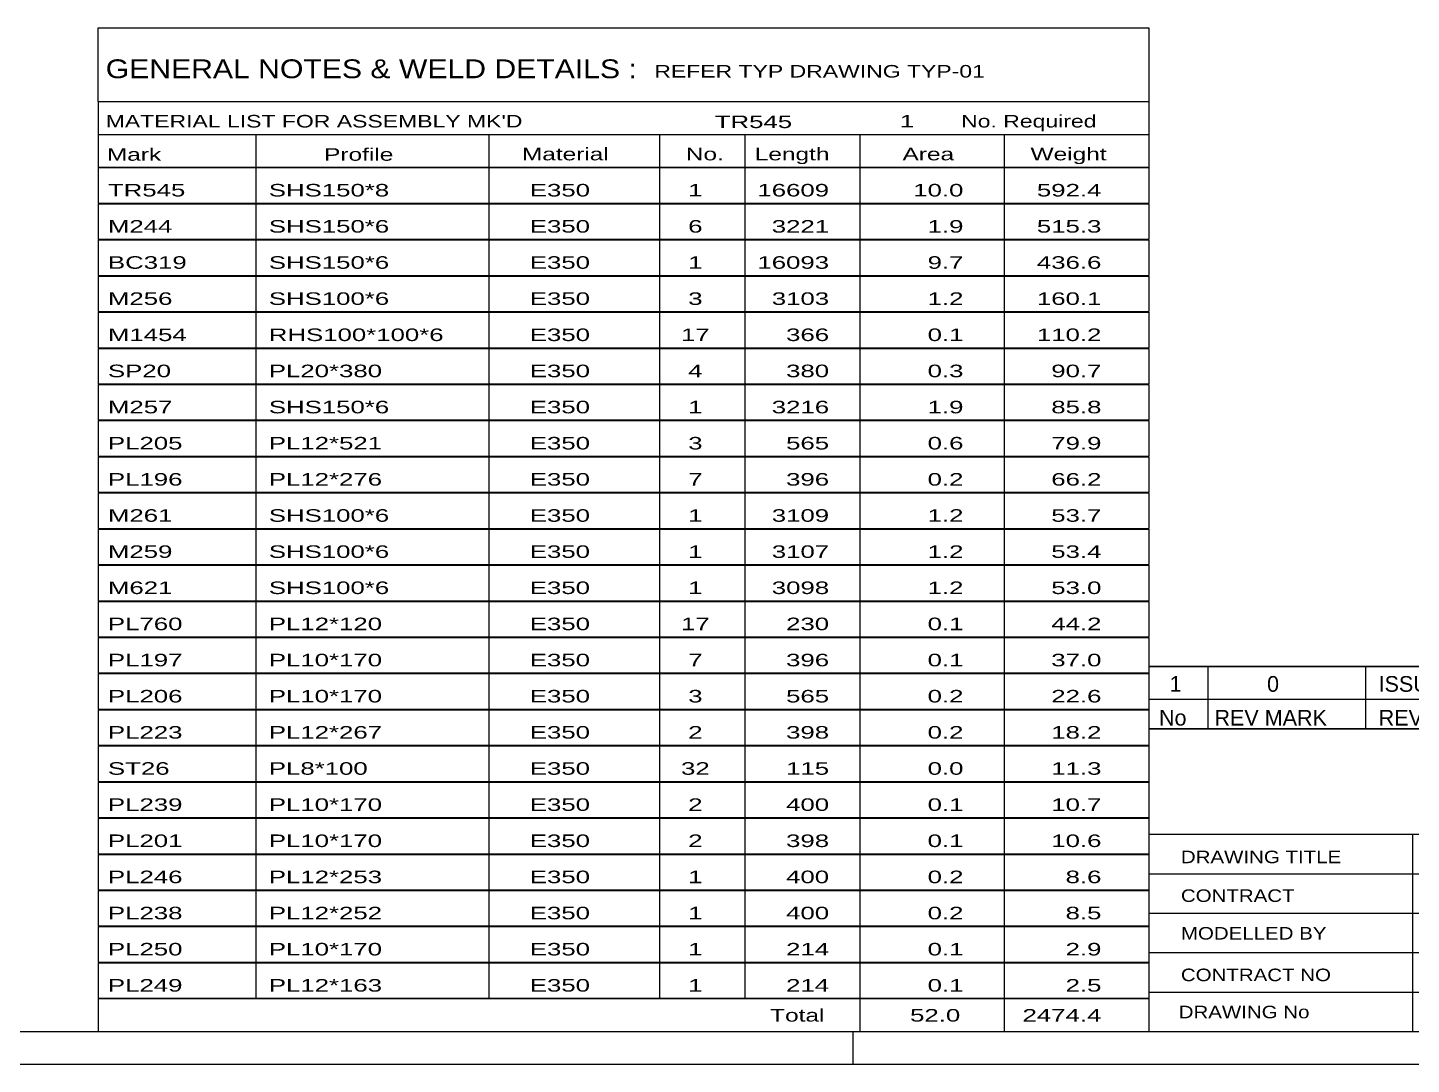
# Model space of a CAD drawing. Header units: millimetres. Extents: x -112 to 729, y -410 to 184.
# Drawn here: x 392.8 to 603.5, y -409.7 to -252 of the extents above; entities that cross this region are included whole.
import ezdxf

# ---------------------------------------------------------------- set-up
doc = ezdxf.new("R2010")
doc.units = ezdxf.units.MM
doc.styles.add('Arial Narrow', font='ARIALN.TTF', dxfattribs={"height": 0.2})

# ---------------------------------------------------------------- blocks, each defined once
blk = doc.blocks.new('Unknown-318931512-1115')
at = {"color": 5, "linetype": 'Continuous'}
for p, q in [((-107.46, -404.71), (723.54, -404.71)), ((518.54, -409.71), (518.54, -404.71)), ((-112.46, -409.71), (728.54, -409.71))]:
    blk.add_line(p, q, dxfattribs=at)
blk = doc.blocks.new('Unknown-318931512-14447')
at = {"color": 7, "linetype": 'Continuous'}
for p, q in [((403.54, -251.96), (563.54, -251.96)), ((403.54, -263.21), (403.54, -251.96)), ((563.54, -251.96), (563.54, -263.21)), ((403.54, -263.21), (563.54, -263.21)), ((403.54, -263.21), (403.54, -268.21)), ((563.54, -263.21), (563.54, -268.21)), ((403.54, -268.21), (563.54, -268.21)), ((403.54, -268.21), (403.54, -273.21)), ((427.54, -268.21), (427.54, -273.21)), ((463.04, -268.21), (463.04, -273.21)), ((489.04, -268.21), (489.04, -273.21)), ((502.04, -268.21), (502.04, -273.21)), ((519.54, -268.21), (519.54, -273.21)), ((541.54, -268.21), (541.54, -273.21)), ((563.54, -268.21), (563.54, -273.21)), ((403.54, -273.21), (563.54, -273.21)), ((403.54, -273.26), (403.54, -278.66)), ((403.54, -273.26), (563.54, -273.26)), ((427.54, -273.21), (427.54, -278.71)), ((463.04, -273.21), (463.04, -278.71)), ((489.04, -273.21), (489.04, -278.71)), ((502.04, -273.21), (502.04, -278.71)), ((519.54, -273.21), (519.54, -278.71)), ((541.54, -273.21), (541.54, -278.71)), ((563.54, -273.26), (563.54, -278.66)), ((403.54, -278.66), (563.54, -278.66)), ((403.54, -278.76), (403.54, -284.16)), ((403.54, -278.76), (563.54, -278.76)), ((427.54, -278.71), (427.54, -284.21)), ((463.04, -278.71), (463.04, -284.21)), ((489.04, -278.71), (489.04, -284.21)), ((502.04, -278.71), (502.04, -284.21)), ((519.54, -278.71), (519.54, -284.21)), ((541.54, -278.71), (541.54, -284.21)), ((563.54, -278.76), (563.54, -284.16)), ((403.54, -284.16), (563.54, -284.16)), ((403.54, -284.26), (403.54, -289.66)), ((403.54, -284.26), (563.54, -284.26)), ((427.54, -284.21), (427.54, -289.71)), ((463.04, -284.21), (463.04, -289.71)), ((489.04, -284.21), (489.04, -289.71)), ((502.04, -284.21), (502.04, -289.71)), ((519.54, -284.21), (519.54, -289.71)), ((541.54, -284.21), (541.54, -289.71)), ((563.54, -284.26), (563.54, -289.66)), ((403.54, -289.66), (563.54, -289.66)), ((403.54, -289.76), (403.54, -295.16)), ((403.54, -289.76), (563.54, -289.76)), ((427.54, -289.71), (427.54, -295.21)), ((463.04, -289.71), (463.04, -295.21)), ((489.04, -289.71), (489.04, -295.21)), ((502.04, -289.71), (502.04, -295.21)), ((519.54, -289.71), (519.54, -295.21)), ((541.54, -289.71), (541.54, -295.21)), ((563.54, -289.76), (563.54, -295.16)), ((403.54, -295.16), (563.54, -295.16)), ((403.54, -295.26), (403.54, -300.66)), ((403.54, -295.26), (563.54, -295.26)), ((427.54, -295.21), (427.54, -300.71)), ((463.04, -295.21), (463.04, -300.71)), ((489.04, -295.21), (489.04, -300.71)), ((502.04, -295.21), (502.04, -300.71)), ((519.54, -295.21), (519.54, -300.71)), ((541.54, -295.21), (541.54, -300.71)), ((563.54, -295.26), (563.54, -300.66)), ((403.54, -300.66), (563.54, -300.66)), ((403.54, -300.76), (403.54, -306.16)), ((403.54, -300.76), (563.54, -300.76)), ((427.54, -300.71), (427.54, -306.21)), ((463.04, -300.71), (463.04, -306.21)), ((489.04, -300.71), (489.04, -306.21)), ((502.04, -300.71), (502.04, -306.21)), ((519.54, -300.71), (519.54, -306.21)), ((541.54, -300.71), (541.54, -306.21)), ((563.54, -300.76), (563.54, -306.16)), ((403.54, -306.16), (563.54, -306.16)), ((403.54, -306.26), (403.54, -311.66)), ((403.54, -306.26), (563.54, -306.26)), ((427.54, -306.21), (427.54, -311.71)), ((463.04, -306.21), (463.04, -311.71)), ((489.04, -306.21), (489.04, -311.71)), ((502.04, -306.21), (502.04, -311.71)), ((519.54, -306.21), (519.54, -311.71)), ((541.54, -306.21), (541.54, -311.71)), ((563.54, -306.26), (563.54, -311.66)), ((403.54, -311.66), (563.54, -311.66)), ((403.54, -311.76), (403.54, -317.16)), ((403.54, -311.76), (563.54, -311.76)), ((427.54, -311.71), (427.54, -317.21)), ((463.04, -311.71), (463.04, -317.21)), ((489.04, -311.71), (489.04, -317.21)), ((502.04, -311.71), (502.04, -317.21)), ((519.54, -311.71), (519.54, -317.21)), ((541.54, -311.71), (541.54, -317.21)), ((563.54, -311.76), (563.54, -317.16)), ((403.54, -317.16), (563.54, -317.16)), ((403.54, -317.26), (403.54, -322.66)), ((403.54, -317.26), (563.54, -317.26)), ((427.54, -317.21), (427.54, -322.71)), ((463.04, -317.21), (463.04, -322.71)), ((489.04, -317.21), (489.04, -322.71)), ((502.04, -317.21), (502.04, -322.71)), ((519.54, -317.21), (519.54, -322.71)), ((541.54, -317.21), (541.54, -322.71)), ((563.54, -317.26), (563.54, -322.66)), ((403.54, -322.66), (563.54, -322.66)), ((403.54, -322.76), (403.54, -328.16)), ((403.54, -322.76), (563.54, -322.76)), ((427.54, -322.71), (427.54, -328.21)), ((463.04, -322.71), (463.04, -328.21)), ((489.04, -322.71), (489.04, -328.21)), ((502.04, -322.71), (502.04, -328.21)), ((519.54, -322.71), (519.54, -328.21)), ((541.54, -322.71), (541.54, -328.21)), ((563.54, -322.76), (563.54, -328.16)), ((403.54, -328.16), (563.54, -328.16)), ((403.54, -328.26), (403.54, -333.66)), ((403.54, -328.26), (563.54, -328.26)), ((427.54, -328.21), (427.54, -333.71)), ((463.04, -328.21), (463.04, -333.71)), ((489.04, -328.21), (489.04, -333.71)), ((502.04, -328.21), (502.04, -333.71)), ((519.54, -328.21), (519.54, -333.71)), ((541.54, -328.21), (541.54, -333.71)), ((563.54, -328.26), (563.54, -333.66)), ((403.54, -333.66), (563.54, -333.66)), ((403.54, -333.76), (403.54, -339.16)), ((403.54, -333.76), (563.54, -333.76)), ((427.54, -333.71), (427.54, -339.21)), ((463.04, -333.71), (463.04, -339.21)), ((489.04, -333.71), (489.04, -339.21)), ((502.04, -333.71), (502.04, -339.21)), ((519.54, -333.71), (519.54, -339.21)), ((541.54, -333.71), (541.54, -339.21)), ((563.54, -333.76), (563.54, -339.16)), ((403.54, -339.16), (563.54, -339.16)), ((427.54, -339.21), (427.54, -344.71)), ((463.04, -339.21), (463.04, -344.71)), ((489.04, -339.21), (489.04, -344.71)), ((502.04, -339.21), (502.04, -344.71)), ((519.54, -339.21), (519.54, -344.71)), ((541.54, -339.21), (541.54, -344.71)), ((403.54, -339.26), (403.54, -344.66)), ((403.54, -339.26), (563.54, -339.26)), ((563.54, -339.26), (563.54, -344.66)), ((403.54, -344.66), (563.54, -344.66)), ((403.54, -344.76), (403.54, -350.16)), ((403.54, -344.76), (563.54, -344.76)), ((427.54, -344.71), (427.54, -350.21)), ((463.04, -344.71), (463.04, -350.21)), ((489.04, -344.71), (489.04, -350.21)), ((502.04, -344.71), (502.04, -350.21)), ((519.54, -344.71), (519.54, -350.21)), ((541.54, -344.71), (541.54, -350.21)), ((563.54, -344.76), (563.54, -350.16)), ((403.54, -350.16), (563.54, -350.16)), ((403.54, -350.26), (403.54, -355.66)), ((403.54, -350.26), (563.54, -350.26)), ((427.54, -350.21), (427.54, -355.71)), ((463.04, -350.21), (463.04, -355.71)), ((489.04, -350.21), (489.04, -355.71)), ((502.04, -350.21), (502.04, -355.71)), ((519.54, -350.21), (519.54, -355.71)), ((541.54, -350.21), (541.54, -355.71)), ((563.54, -350.26), (563.54, -355.66)), ((403.54, -355.66), (563.54, -355.66)), ((403.54, -355.76), (403.54, -361.16)), ((403.54, -355.76), (563.54, -355.76)), ((427.54, -355.71), (427.54, -361.21)), ((463.04, -355.71), (463.04, -361.21)), ((489.04, -355.71), (489.04, -361.21)), ((502.04, -355.71), (502.04, -361.21)), ((519.54, -355.71), (519.54, -361.21)), ((541.54, -355.71), (541.54, -361.21)), ((563.54, -355.76), (563.54, -361.16)), ((403.54, -361.16), (563.54, -361.16)), ((403.54, -361.26), (403.54, -366.66)), ((403.54, -361.26), (563.54, -361.26)), ((427.54, -361.21), (427.54, -366.71)), ((463.04, -361.21), (463.04, -366.71)), ((489.04, -361.21), (489.04, -366.71)), ((502.04, -361.21), (502.04, -366.71)), ((519.54, -361.21), (519.54, -366.71)), ((541.54, -361.21), (541.54, -366.71)), ((563.54, -361.26), (563.54, -366.66)), ((403.54, -366.66), (563.54, -366.66)), ((403.54, -366.76), (403.54, -372.16)), ((403.54, -366.76), (563.54, -366.76)), ((427.54, -366.71), (427.54, -372.21)), ((463.04, -366.71), (463.04, -372.21)), ((489.04, -366.71), (489.04, -372.21)), ((502.04, -366.71), (502.04, -372.21)), ((519.54, -366.71), (519.54, -372.21)), ((541.54, -366.71), (541.54, -372.21)), ((563.54, -366.76), (563.54, -372.16)), ((403.54, -372.16), (563.54, -372.16)), ((403.54, -372.26), (403.54, -377.66)), ((403.54, -372.26), (563.54, -372.26)), ((427.54, -372.21), (427.54, -377.71)), ((463.04, -372.21), (463.04, -377.71)), ((489.04, -372.21), (489.04, -377.71)), ((502.04, -372.21), (502.04, -377.71)), ((519.54, -372.21), (519.54, -377.71)), ((541.54, -372.21), (541.54, -377.71)), ((563.54, -372.26), (563.54, -377.66)), ((403.54, -377.66), (563.54, -377.66)), ((403.54, -377.76), (403.54, -383.16)), ((403.54, -377.76), (563.54, -377.76)), ((427.54, -377.71), (427.54, -383.21)), ((463.04, -377.71), (463.04, -383.21)), ((489.04, -377.71), (489.04, -383.21)), ((502.04, -377.71), (502.04, -383.21)), ((519.54, -377.71), (519.54, -383.21)), ((541.54, -377.71), (541.54, -383.21)), ((563.54, -377.76), (563.54, -383.16)), ((403.54, -383.16), (563.54, -383.16)), ((403.54, -383.26), (403.54, -388.66)), ((403.54, -383.26), (563.54, -383.26)), ((427.54, -383.21), (427.54, -388.71)), ((463.04, -383.21), (463.04, -388.71)), ((489.04, -383.21), (489.04, -388.71)), ((502.04, -383.21), (502.04, -388.71)), ((519.54, -383.21), (519.54, -388.71)), ((541.54, -383.21), (541.54, -388.71)), ((563.54, -383.26), (563.54, -388.66)), ((403.54, -388.66), (563.54, -388.66)), ((403.54, -388.76), (403.54, -394.16)), ((403.54, -388.76), (563.54, -388.76)), ((427.54, -388.71), (427.54, -394.21)), ((463.04, -388.71), (463.04, -394.21)), ((489.04, -388.71), (489.04, -394.21)), ((502.04, -388.71), (502.04, -394.21)), ((519.54, -388.71), (519.54, -394.21)), ((541.54, -388.71), (541.54, -394.21)), ((563.54, -388.76), (563.54, -394.16)), ((403.54, -394.16), (563.54, -394.16)), ((403.54, -394.26), (403.54, -399.66)), ((403.54, -394.26), (563.54, -394.26)), ((427.54, -394.21), (427.54, -399.71)), ((463.04, -394.21), (463.04, -399.71)), ((489.04, -394.21), (489.04, -399.71)), ((502.04, -394.21), (502.04, -399.71)), ((519.54, -394.21), (519.54, -399.71)), ((541.54, -394.21), (541.54, -399.71)), ((563.54, -394.26), (563.54, -399.66)), ((403.54, -399.66), (563.54, -399.66)), ((403.54, -399.71), (563.54, -399.71)), ((403.54, -399.71), (403.54, -404.71)), ((519.54, -399.71), (519.54, -404.71)), ((541.54, -399.71), (541.54, -404.71)), ((563.54, -399.71), (563.54, -404.71)), ((403.54, -404.71), (563.54, -404.71))]:
    blk.add_line(p, q, dxfattribs=at)
at = {"color": 7, "style": 'Arial Narrow'}
for s, height, width, p in [('GENERAL NOTES & WELD DETAILS :', 2.8633, 1.4, (404.7, -259.65)), ('REFER TYP DRAWING TYP-01', 1.9089, 1.6, (488.24, -259.55)), ("MATERIAL LIST FOR ASSEMBLY MK'D", 1.9089, 1.6, (404.7, -267.15)), ('TR545', 1.909, 1.794707, (497.45, -267.24)), ('1', 1.91, 1.794707, (525.63, -267.15)), ('No. Required', 1.9089, 1.6, (534.96, -267.15)), ('Mark', 1.909, 1.7, (404.88, -272.21)), ('Profile', 1.909, 1.7, (437.96, -272.21)), ('Material', 1.909, 1.7, (468.08, -272.15)), ('No.', 1.909, 1.7, (493.04, -272.15)), ('Length', 1.909, 1.7, (503.54, -272.15)), ('Area', 1.909, 1.7, (526.04, -272.15)), ('Weight', 1.909, 1.7, (545.54, -272.15))]:
    blk.add_text(s, height=height, dxfattribs=dict(at, width=width)).set_placement(p)
at = {"color": 7, "linetype": 'Continuous', "style": 'Arial Narrow'}
for s, height, width, p in [('TR545', 1.909, 1.794707, (405.04, -277.65)), ('SHS150*8', 1.909, 1.794707, (429.54, -277.65)), ('E350', 1.909, 1.794707, (469.28, -277.65)), ('1', 1.91, 1.794707, (493.4, -277.65)), ('16609', 1.909, 1.794707, (503.94, -277.65)), ('10.0', 1.909, 1.794707, (527.67, -277.65)), ('592.4', 1.909, 1.794707, (546.5, -277.65)), ('M244', 1.909, 1.794707, (405.04, -283.15)), ('SHS150*6', 1.909, 1.794707, (429.54, -283.15)), ('E350', 1.909, 1.794707, (469.28, -283.15)), ('6', 1.91, 1.794707, (493.4, -283.15)), ('3221', 1.909, 1.794707, (506.13, -283.15)), ('1.9', 1.909, 1.794707, (529.86, -283.15)), ('515.3', 1.909, 1.794707, (546.5, -283.15)), ('BC319', 1.909, 1.794707, (405.04, -288.65)), ('SHS150*6', 1.909, 1.794707, (429.54, -288.65)), ('E350', 1.909, 1.794707, (469.28, -288.65)), ('1', 1.91, 1.794707, (493.4, -288.65)), ('16093', 1.909, 1.794707, (503.94, -288.65)), ('9.7', 1.909, 1.794707, (529.86, -288.65)), ('436.6', 1.909, 1.794707, (546.5, -288.65)), ('M256', 1.909, 1.794707, (405.04, -294.15)), ('SHS100*6', 1.909, 1.794707, (429.54, -294.15)), ('E350', 1.909, 1.794707, (469.28, -294.15)), ('3', 1.91, 1.794707, (493.4, -294.15)), ('3103', 1.909, 1.794707, (506.13, -294.15)), ('1.2', 1.909, 1.794707, (529.86, -294.15)), ('160.1', 1.909, 1.794707, (546.5, -294.15)), ('M1454', 1.909, 1.794707, (405.04, -299.65)), ('RHS100*100*6', 1.9089, 1.794707, (429.54, -299.65)), ('E350', 1.909, 1.794707, (469.28, -299.65)), ('17', 1.909, 1.794707, (492.31, -299.65)), ('366', 1.909, 1.794707, (508.31, -299.65)), ('0.1', 1.909, 1.794707, (529.86, -299.65)), ('110.2', 1.909, 1.794707, (546.5, -299.65)), ('SP20', 1.909, 1.794707, (405.04, -305.15)), ('PL20*380', 1.909, 1.794707, (429.54, -305.15)), ('E350', 1.909, 1.794707, (469.28, -305.15)), ('4', 1.91, 1.794707, (493.4, -305.15)), ('380', 1.909, 1.794707, (508.31, -305.15)), ('0.3', 1.909, 1.794707, (529.86, -305.15)), ('90.7', 1.909, 1.794707, (548.69, -305.15)), ('M257', 1.909, 1.794707, (405.04, -310.65)), ('SHS150*6', 1.909, 1.794707, (429.54, -310.65)), ('E350', 1.909, 1.794707, (469.28, -310.65)), ('1', 1.91, 1.794707, (493.4, -310.65)), ('3216', 1.909, 1.794707, (506.13, -310.65)), ('1.9', 1.909, 1.794707, (529.86, -310.65)), ('85.8', 1.909, 1.794707, (548.69, -310.65)), ('PL205', 1.909, 1.794707, (405.04, -316.15)), ('PL12*521', 1.909, 1.794707, (429.54, -316.15)), ('E350', 1.909, 1.794707, (469.28, -316.15)), ('3', 1.91, 1.794707, (493.4, -316.15)), ('565', 1.909, 1.794707, (508.31, -316.15)), ('0.6', 1.909, 1.794707, (529.86, -316.15)), ('79.9', 1.909, 1.794707, (548.69, -316.15)), ('PL196', 1.909, 1.794707, (405.04, -321.65)), ('PL12*276', 1.909, 1.794707, (429.54, -321.65)), ('E350', 1.909, 1.794707, (469.28, -321.65)), ('7', 1.91, 1.794707, (493.4, -321.65)), ('396', 1.909, 1.794707, (508.31, -321.65)), ('0.2', 1.909, 1.794707, (529.86, -321.65)), ('66.2', 1.909, 1.794707, (548.69, -321.65)), ('M261', 1.909, 1.794707, (405.04, -327.15)), ('SHS100*6', 1.909, 1.794707, (429.54, -327.15)), ('E350', 1.909, 1.794707, (469.28, -327.15)), ('1', 1.91, 1.794707, (493.4, -327.15)), ('3109', 1.909, 1.794707, (506.13, -327.15)), ('1.2', 1.909, 1.794707, (529.86, -327.15)), ('53.7', 1.909, 1.794707, (548.69, -327.15)), ('M259', 1.909, 1.794707, (405.04, -332.65)), ('SHS100*6', 1.909, 1.794707, (429.54, -332.65)), ('E350', 1.909, 1.794707, (469.28, -332.65)), ('1', 1.91, 1.794707, (493.4, -332.65)), ('3107', 1.909, 1.794707, (506.13, -332.65)), ('1.2', 1.909, 1.794707, (529.86, -332.65)), ('53.4', 1.909, 1.794707, (548.69, -332.65)), ('M621', 1.909, 1.794707, (405.04, -338.15)), ('SHS100*6', 1.909, 1.794707, (429.54, -338.15)), ('E350', 1.909, 1.794707, (469.28, -338.15)), ('1', 1.91, 1.794707, (493.4, -338.15)), ('3098', 1.909, 1.794707, (506.13, -338.15)), ('1.2', 1.909, 1.794707, (529.86, -338.15)), ('53.0', 1.909, 1.794707, (548.69, -338.15)), ('PL760', 1.909, 1.794707, (405.04, -343.65)), ('PL12*120', 1.909, 1.794707, (429.54, -343.65)), ('E350', 1.909, 1.794707, (469.28, -343.65)), ('17', 1.909, 1.794707, (492.31, -343.65)), ('230', 1.909, 1.794707, (508.31, -343.65)), ('0.1', 1.909, 1.794707, (529.86, -343.65)), ('44.2', 1.909, 1.794707, (548.69, -343.65)), ('PL197', 1.909, 1.794707, (405.04, -349.15)), ('PL10*170', 1.909, 1.794707, (429.54, -349.15)), ('E350', 1.909, 1.794707, (469.28, -349.15)), ('7', 1.91, 1.794707, (493.4, -349.15)), ('396', 1.909, 1.794707, (508.31, -349.15)), ('0.1', 1.909, 1.794707, (529.86, -349.15)), ('37.0', 1.909, 1.794707, (548.69, -349.15)), ('PL206', 1.909, 1.794707, (405.04, -354.65)), ('PL10*170', 1.909, 1.794707, (429.54, -354.65)), ('E350', 1.909, 1.794707, (469.28, -354.65)), ('3', 1.91, 1.794707, (493.4, -354.65)), ('565', 1.909, 1.794707, (508.31, -354.65)), ('0.2', 1.909, 1.794707, (529.86, -354.65)), ('22.6', 1.909, 1.794707, (548.69, -354.65)), ('PL223', 1.909, 1.794707, (405.04, -360.15)), ('PL12*267', 1.909, 1.794707, (429.54, -360.15)), ('E350', 1.909, 1.794707, (469.28, -360.15)), ('2', 1.91, 1.794707, (493.4, -360.15)), ('398', 1.909, 1.794707, (508.31, -360.15)), ('0.2', 1.909, 1.794707, (529.86, -360.15)), ('18.2', 1.909, 1.794707, (548.69, -360.15)), ('ST26', 1.909, 1.794707, (405.04, -365.65)), ('PL8*100', 1.909, 1.794707, (429.54, -365.65)), ('E350', 1.909, 1.794707, (469.28, -365.65)), ('32', 1.909, 1.794707, (492.31, -365.65)), ('115', 1.909, 1.794707, (508.31, -365.65)), ('0.0', 1.909, 1.794707, (529.86, -365.65)), ('11.3', 1.909, 1.794707, (548.69, -365.65)), ('PL239', 1.909, 1.794707, (405.04, -371.15)), ('PL10*170', 1.909, 1.794707, (429.54, -371.15)), ('E350', 1.909, 1.794707, (469.28, -371.15)), ('2', 1.91, 1.794707, (493.4, -371.15)), ('400', 1.909, 1.794707, (508.31, -371.15)), ('0.1', 1.909, 1.794707, (529.86, -371.15)), ('10.7', 1.909, 1.794707, (548.69, -371.15)), ('PL201', 1.909, 1.794707, (405.04, -376.65)), ('PL10*170', 1.909, 1.794707, (429.54, -376.65)), ('E350', 1.909, 1.794707, (469.28, -376.65)), ('2', 1.91, 1.794707, (493.4, -376.65)), ('398', 1.909, 1.794707, (508.31, -376.65)), ('0.1', 1.909, 1.794707, (529.86, -376.65)), ('10.6', 1.909, 1.794707, (548.69, -376.65)), ('PL246', 1.909, 1.794707, (405.04, -382.15)), ('PL12*253', 1.909, 1.794707, (429.54, -382.15)), ('E350', 1.909, 1.794707, (469.28, -382.15)), ('1', 1.91, 1.794707, (493.4, -382.15)), ('400', 1.909, 1.794707, (508.31, -382.15)), ('0.2', 1.909, 1.794707, (529.86, -382.15)), ('8.6', 1.909, 1.794707, (550.87, -382.15)), ('PL238', 1.909, 1.794707, (405.04, -387.65)), ('PL12*252', 1.909, 1.794707, (429.54, -387.65)), ('E350', 1.909, 1.794707, (469.28, -387.65)), ('1', 1.91, 1.794707, (493.4, -387.65)), ('400', 1.909, 1.794707, (508.31, -387.65)), ('0.2', 1.909, 1.794707, (529.86, -387.65)), ('8.5', 1.909, 1.794707, (550.87, -387.65)), ('PL250', 1.909, 1.794707, (405.04, -393.15)), ('PL10*170', 1.909, 1.794707, (429.54, -393.15)), ('E350', 1.909, 1.794707, (469.28, -393.15)), ('1', 1.91, 1.794707, (493.4, -393.15)), ('214', 1.909, 1.794707, (508.31, -393.15)), ('0.1', 1.909, 1.794707, (529.86, -393.15)), ('2.9', 1.909, 1.794707, (550.87, -393.15)), ('PL249', 1.909, 1.794707, (405.04, -398.65)), ('PL12*163', 1.909, 1.794707, (429.54, -398.65)), ('E350', 1.909, 1.794707, (469.28, -398.65)), ('1', 1.91, 1.794707, (493.4, -398.65)), ('214', 1.909, 1.794707, (508.31, -398.65)), ('0.1', 1.909, 1.794707, (529.86, -398.65)), ('2.5', 1.909, 1.794707, (550.87, -398.65)), ('Total', 1.909, 1.7, (505.88, -403.21)), ('52.0', 1.909, 1.794707, (527.19, -403.21)), ('2474.4', 1.909, 1.794707, (544.31, -403.21))]:
    blk.add_text(s, height=height, dxfattribs=dict(at, width=width)).set_placement(p)
blk = doc.blocks.new('Unknown-318931512-14446')
at = {"color": 7, "linetype": 'Continuous'}
for p, q in [((563.54, -358.66), (563.54, -404.71)), ((563.54, -358.66), (723.54, -358.66)), ((723.54, -358.71), (723.54, -404.71)), ((563.54, -374.71), (723.54, -374.71)), ((603.68, -374.71), (603.68, -404.71)), ((563.54, -380.71), (723.54, -380.71)), ((705.54, -404.66), (705.54, -380.66)), ((563.54, -386.71), (723.54, -386.71)), ((647.68, -386.71), (647.68, -404.71)), ((563.54, -392.71), (723.54, -392.71)), ((563.54, -398.71), (705.54, -398.71)), ((563.54, -404.71), (723.54, -404.71))]:
    blk.add_line(p, q, dxfattribs=at)
at = {"color": 7, "style": 'Arial Narrow'}
for s, height, width, p in [('DRAWING TITLE', 1.9089, 1.425378, (568.43, -379.11)), ('TRUSS', 1.909, 1.425378, (605.35, -379.13)), ('CONTRACT', 1.909, 1.425378, (568.43, -385)), ('TERMINAL BUILDING', 1.9089, 1.425378, (605.6, -384.64)), ('MODELLED BY', 1.9089, 1.425378, (568.43, -390.73)), ('GSK', 1.909, 1.425378, (605.43, -390.67)), ('ISSUED', 1.909, 1.425378, (648.48, -391.07)), ('08.05.2026', 1.909, 1.425378, (665.23, -391.19)), ('CONTRACT NO', 1.9089, 1.425378, (568.43, -397.06)), ('AN-C-1376', 1.909, 1.425378, (605.77, -396.94)), ('SCALE', 1.909, 1.425378, (648.48, -397.06)), ('A1', 6.204, 1.25, (709.78, -402.51)), ('DRAWING No', 1.909, 1.425378, (568.1, -402.71)), ('[TR.545]', 1.909, 1.425378, (606.01, -402.72)), ('REVISION No.', 1.9089, 1.425378, (648.48, -403.94)), ('1', 3.34, 1.5, (685.46, -404.04))]:
    blk.add_text(s, height=height, dxfattribs=dict(at, width=width)).set_placement(p)
at = {"color": 7, "linetype": 'Continuous', "style": 'Arial Narrow'}
for s, height, width, p in [('PH #', 2.1, 1.42538, (710.94, -385.16)), ('109', 2.1, 1.42538, (711.73, -391.06)), ('NTS', 1.909, 1.425378, (665.54, -396.66))]:
    blk.add_text(s, height=height, dxfattribs=dict(at, width=width)).set_placement(p)
blk = doc.blocks.new('Unknown-318931512-14449')
at = {"color": 7, "linetype": 'Continuous'}
for p, q in [((563.54, -349.16), (723.54, -349.16)), ((723.54, -349.16), (563.54, -349.16)), ((563.54, -349.16), (563.54, -354.16)), ((572.54, -349.16), (572.54, -354.16)), ((596.54, -349.16), (596.54, -354.16)), ((693.54, -349.16), (693.54, -354.16)), ((723.54, -349.16), (723.54, -354.16)), ((563.54, -354.16), (723.54, -354.16)), ((563.54, -354.16), (563.54, -358.66)), ((563.54, -354.16), (723.54, -354.16)), ((572.54, -354.16), (572.54, -358.66)), ((596.54, -354.16), (596.54, -358.66)), ((693.54, -354.16), (693.54, -358.66)), ((723.54, -354.16), (723.54, -358.66)), ((723.54, -358.66), (563.54, -358.66))]:
    blk.add_line(p, q, dxfattribs=at)
at = {"color": 7, "linetype": 'Continuous', "style": 'Arial Narrow'}
for s, height, width, p in [('1', 2.39, 1.196471, (566.7, -353.02)), ('0', 2.39, 1.196471, (581.55, -353.02)), ('ISSUED FOR CONSTRUCTION', 2.3861, 1.196471, (598.54, -353.02)), ('08.05.2026', 2.386, 1.196471, (699.54, -353.02)), ('No', 2.386, 1.2, (565.09, -358.16)), ('REV MARK', 2.386, 1.2, (573.54, -358.16)), ('REVISION DESCRIPTION', 2.3861, 1.2, (598.54, -358.16)), ('REV. DATE', 2.386, 1.2, (698.83, -358.16))]:
    blk.add_text(s, height=height, dxfattribs=dict(at, width=width)).set_placement(p)

msp = doc.modelspace()

# ---------------------------------------------------------------- block references
for name in ['Unknown-318931512-1115', 'Unknown-318931512-14447', 'Unknown-318931512-14449', 'Unknown-318931512-14446']:
    msp.add_blockref(name, (0, 0))

doc.saveas('drawing.dxf')
